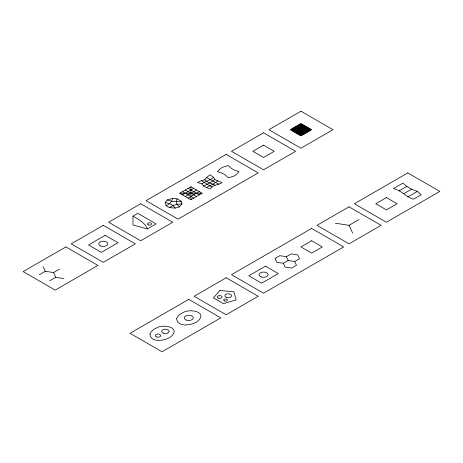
<?xml version="1.0" encoding="UTF-8"?>
<svg xmlns="http://www.w3.org/2000/svg" width="463" height="463" viewBox="0 0 463 463"><rect width="100%" height="100%" fill="white"/><g stroke="black" fill="none" stroke-linecap="round" stroke-linejoin="round"><path stroke-width="0.69" d="M172.508 198.424L171.727 201.272L169.632 203.651L166.095 205.688L165.175 202.337L167.27 199.964L172.508 198.424L177.069 198.841L181.218 201.243L181.942 203.87L179.274 206.892L175.164 208.107L169.36 207.574L166.095 205.688M177.069 198.841L176.281 201.689L177.005 204.322L179.274 206.892M204.825 179.679L206.498 177.56L210.011 174.759L213.634 177.364L214.786 179.557L222.124 182.688C218.264 185.038 212.72 184.587 210.277 188.991L206.301 187.544L203.627 186.004L202.007 183.852L197.429 182.474L201.272 180.709L204.825 179.679C207.343 182.96 211.649 183.174 214.936 185.183M202.007 183.852C205.404 180.894 210.266 180.495 213.634 177.364M132.985 216.14L137.795 213.362L156.066 223.913L147.413 228.907L132.985 225.024L132.985 216.14C138.518 219.294 144.884 222.703 147.413 228.907M179.679 193.256L190.901 186.774L202.117 193.256L190.901 199.732L179.679 193.256L202.117 193.256M39.314 274.762L45.322 271.289L53.534 272.562L59.542 269.09M291.331 130.334L302.021 124.165M292.402 130.948L303.086 124.778M182.486 194.871L193.702 188.395M293.473 131.567L304.156 125.398M294.537 132.186L305.221 126.017M185.287 196.491L196.509 190.015M295.608 132.8L306.292 126.63M203.627 186.004L209.589 183.07L214.786 179.557M296.679 133.419L307.363 127.25M169.36 207.574L172.896 205.531L177.005 204.322L181.942 203.87M297.744 134.033L308.427 127.863M188.094 198.112L199.31 191.636M206.301 187.544L213.049 184.089L217.986 180.801M298.814 134.652L309.498 128.482M299.879 135.265L310.569 129.102M49.726 280.769L55.734 277.302L63.946 278.57M399.141 190.849L406.832 186.41L411.642 189.182L417.412 191.404L421.261 194.732L413.563 199.177C406.022 197.192 401.259 190.137 393.371 188.626L402.989 183.076L406.832 186.41M286.371 256.699L291.175 253.927L297.744 254.939L299.503 258.73L294.694 261.508L288.131 260.495L283.321 263.268L276.752 262.255L274.993 258.458L279.802 255.686L286.371 256.699L288.131 260.495M335.345 223.212L349.033 225.331L359.045 219.549M403.95 193.627L411.642 189.182M407.799 196.954L417.412 191.404M181.218 201.243L176.281 201.689L171.727 201.272L167.27 199.964M165.175 202.337L169.632 203.651L172.896 205.531L175.164 208.107M201.272 180.709C205.097 182.381 208.078 185.269 211.979 186.89M218.802 184.222L206.498 177.56M299.879 124.165L310.569 130.334M298.814 124.778L309.498 130.948M297.744 125.398L308.427 131.567M296.679 126.017L307.363 132.186M295.608 126.63L306.292 132.8M294.537 127.25L305.221 133.419M293.473 127.863L304.156 134.033M292.402 128.482L303.086 134.652M291.331 129.102L302.021 135.265M188.094 188.395L199.31 194.871M185.287 190.015L196.509 196.491M182.486 191.636L193.702 198.112M349.033 225.331L352.696 233.23M294.694 261.508L296.459 265.299L291.649 268.077L285.081 267.058L283.321 263.268M53.534 272.562L55.734 277.302M43.123 266.549L45.322 271.289M190.901 186.774L190.901 199.732M149.96 334.159C150.411 342.25 162.345 340.924 167.652 338.54A17.415 10.053 0 0 0 171.154 336.52C181.571 327.046 162.334 323.782 156.448 328.03A17.415 10.053 0 0 0 152.946 330.05L150.99 332L149.96 334.159M176.675 318.735C177.126 326.832 189.054 325.506 194.367 323.116A17.415 10.053 0 0 0 197.863 321.096C208.281 311.628 189.049 308.358 183.157 312.606A17.415 10.053 0 0 0 179.656 314.626L177.699 316.576L176.675 318.735M217.963 171.096L217.61 171.663L221.812 173.093A20.291 11.714 0 0 1 225.817 175.408L228.294 177.833L233.555 176.241A15.186 8.768 0 0 0 236.223 174.701L238.977 171.663L234.782 170.234A20.291 11.714 0 0 1 230.771 167.919L228.294 165.494L223.039 167.085A15.186 8.768 0 0 0 220.365 168.625L217.963 171.096M219.856 290.527L213.402 297.836L223.45 303.635L236.113 299.908L233.89 291.806L219.856 290.527M65.891 246.924L23.15 271.596L55.201 290.104L97.942 265.426L65.891 246.924M103.284 225.331L71.233 243.839L103.284 262.342L135.341 243.839L103.284 225.331M140.683 203.743L108.626 222.246L140.683 240.754L172.734 222.246L140.683 203.743M226.158 154.393L146.024 200.658L178.076 219.161L258.209 172.896L226.158 154.393M263.551 132.8L231.5 151.308L263.551 169.811L295.608 151.308L263.551 132.8M300.95 111.213L268.899 129.715L300.95 148.224L333.001 129.715L300.95 111.213M105.205 235.326L88.537 244.95L101.362 252.352L118.03 242.728L105.205 235.326M263.551 145.139L252.867 151.308L263.551 157.478L274.241 151.308L263.551 145.139M300.95 123.546L290.266 129.715L300.95 135.885L311.634 129.715L300.95 123.546M188.759 299.358L129.999 333.285L162.05 351.787L220.816 317.861L188.759 299.358M226.158 277.765L194.101 296.274L226.158 314.776L258.209 296.274L226.158 277.765M311.634 228.415L231.5 274.681L263.551 293.189L343.691 246.924L311.634 228.415M349.033 206.828L316.976 225.331L349.033 243.839L381.084 225.331L349.033 206.828M407.799 172.896L354.374 203.743L386.426 222.246L439.85 191.404L407.799 172.896M265.478 266.167L248.81 275.792L261.63 283.194L278.298 273.569L265.478 266.167M311.634 240.754L300.95 246.924L311.634 253.093L322.317 246.924L311.634 240.754M386.426 197.574L375.742 203.743L386.426 209.907L397.109 203.743L386.426 197.574M148.293 224.92A2.037 1.175 0 0 0 151.47 224.028A2.037 1.175 0 0 0 148.542 222.888A2.037 1.175 0 0 0 148.293 224.92M100.627 245.957A4.532 2.616 0 0 0 107.792 244.105A4.532 2.616 0 0 0 101.438 241.449A4.532 2.616 0 0 0 100.627 245.957M261.288 276.949A4.532 2.616 0 0 0 268.089 274.681A4.532 2.616 0 0 0 261.288 272.412A4.532 2.616 0 0 0 261.288 276.949M224.601 301.002A1.858 1.071 0 0 0 227.397 300.088A1.858 1.071 0 0 0 224.619 299.144A1.858 1.071 0 0 0 224.601 301.002M218.49 298.149A2.361 1.366 0 0 0 222.037 296.98A2.361 1.366 0 0 0 218.507 295.788A2.361 1.366 0 0 0 218.49 298.149M226.436 297.391A3.38 1.95 0 0 0 231.604 295.811A3.38 1.95 0 0 0 226.639 294.017A3.38 1.95 0 0 0 226.436 297.391M156.644 336.977A2.72 1.568 0 0 0 160.725 335.623A2.72 1.568 0 0 0 156.644 334.263A2.72 1.568 0 0 0 156.644 336.977M163.179 333.111A3.739 2.159 0 0 0 169.093 331.589A3.739 2.159 0 0 0 163.85 329.39A3.739 2.159 0 0 0 163.179 333.111M186.496 320.13A4.532 2.616 0 0 0 193.297 317.861A4.532 2.616 0 0 0 186.496 315.598A4.532 2.616 0 0 0 186.496 320.13"/></g></svg>
